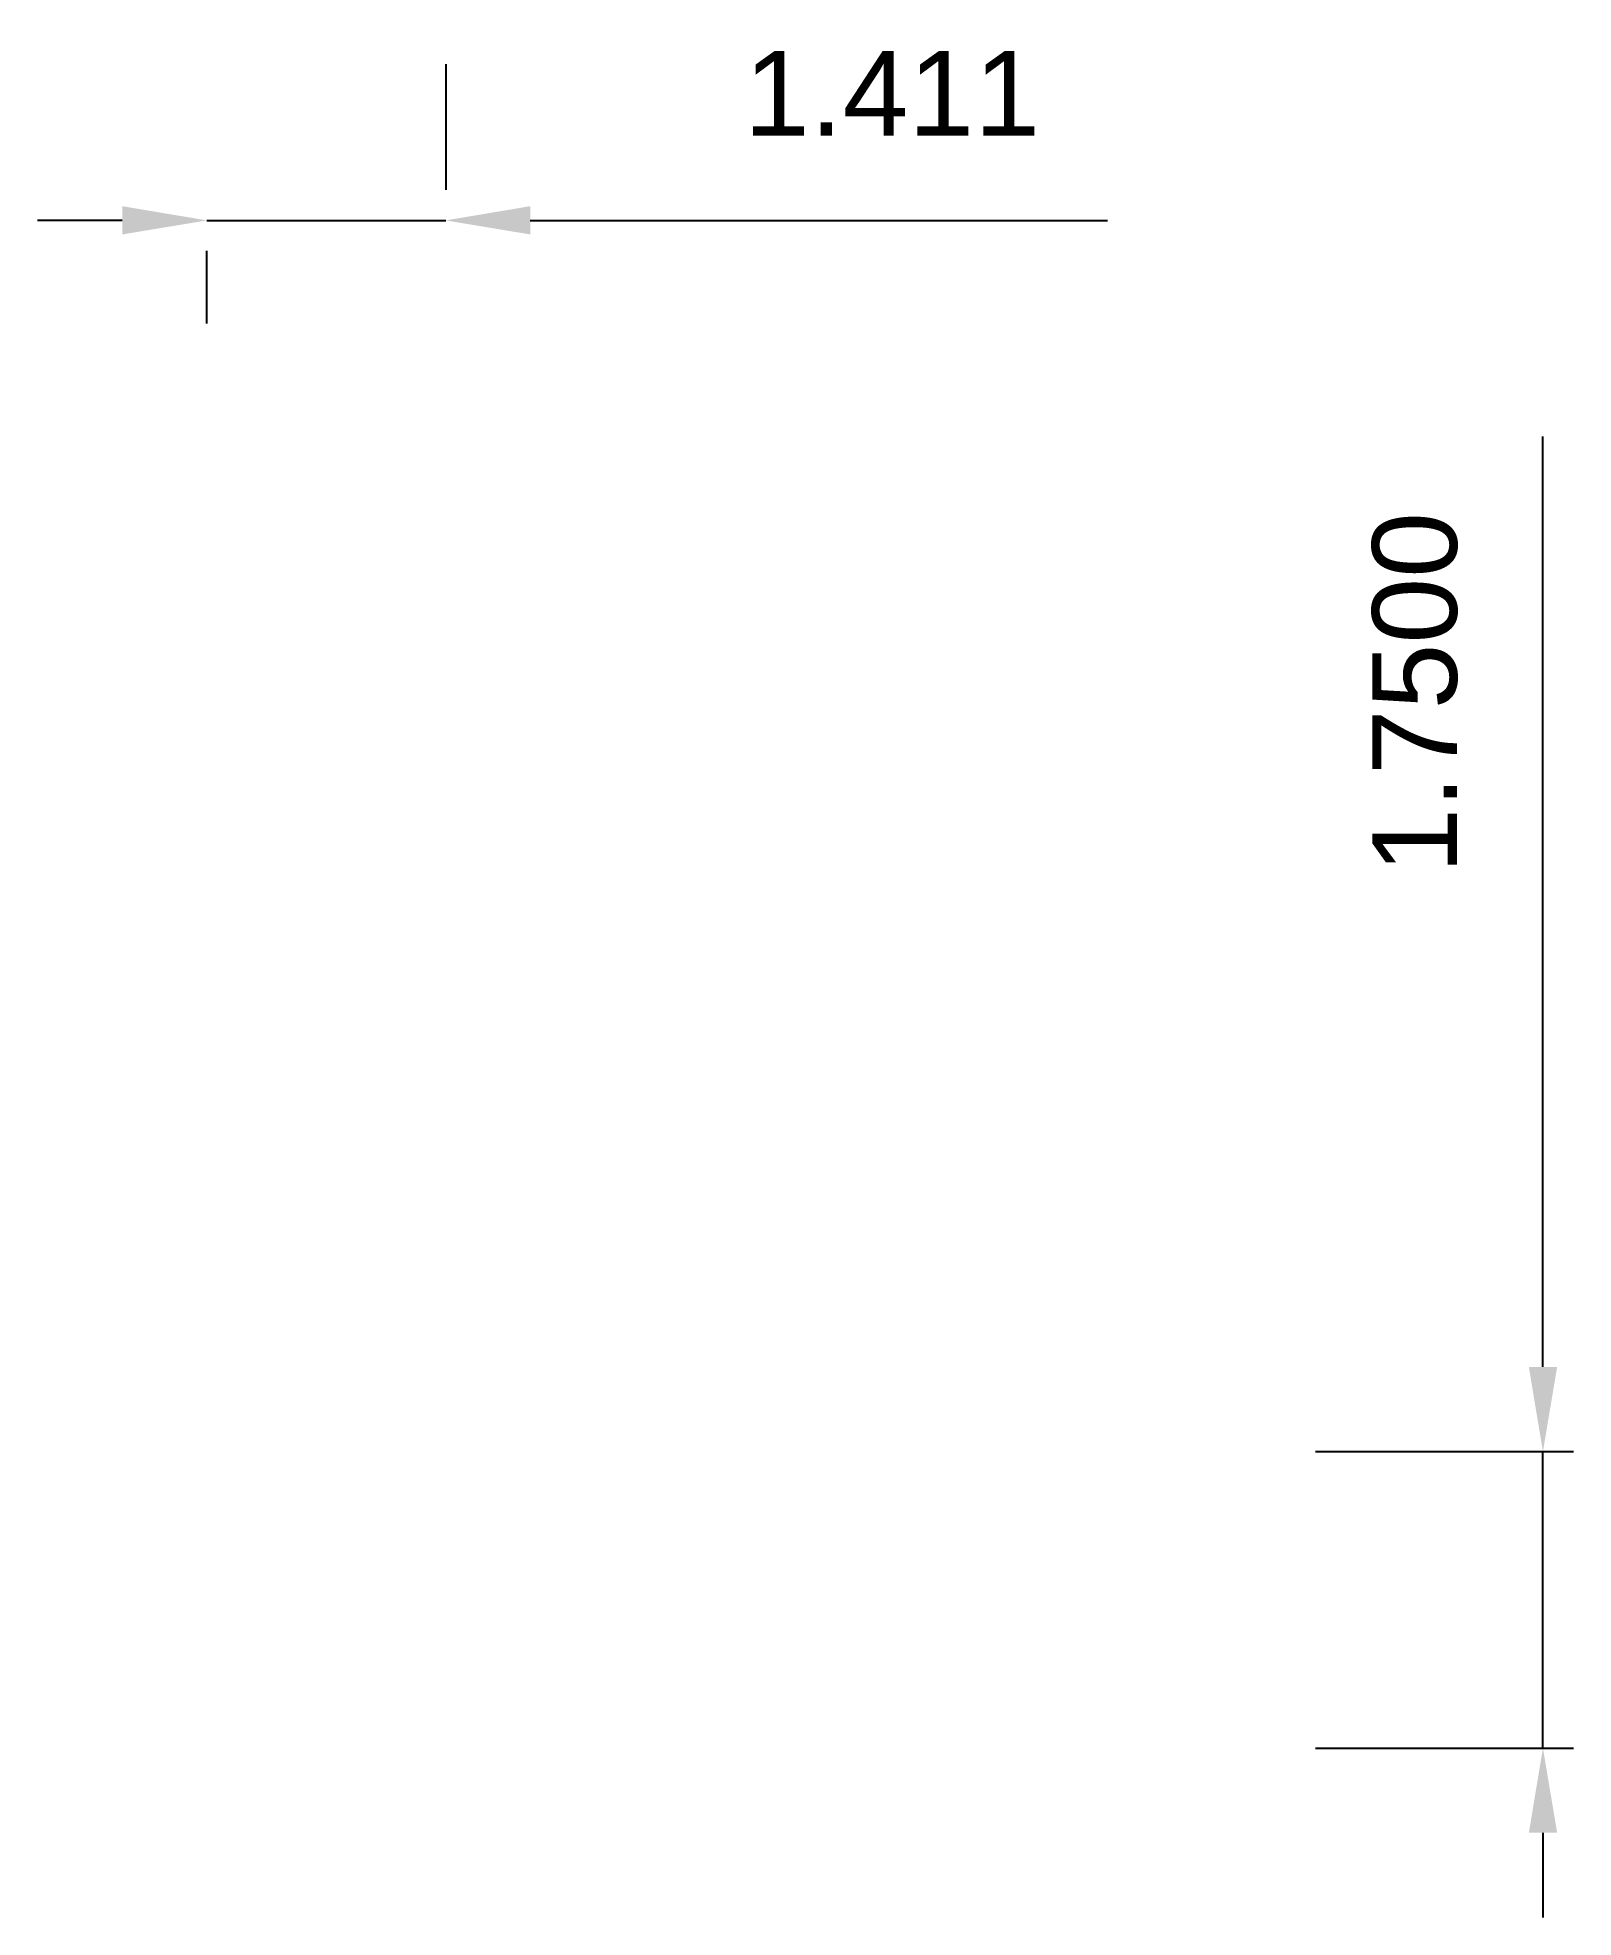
# Model space of a CAD drawing. Header units: inches. Extents: x 0.4 to 9.5, y 3.9 to 15.
import ezdxf

# ---------------------------------------------------------------- set-up
doc = ezdxf.new("R2010")
doc.units = ezdxf.units.IN
doc.styles.get("Standard").update_dxf_attribs({"font": 'arial.ttf'})
doc.dimstyles.new('RadioStack_annotation_style', dxfattribs={"dimtxt": 3, "dimasz": 3, "dimexe": 0.18, "dimexo": 1, "dimgap": 2, "dimtad": 1, "dimdec": 1, "dimdsep": 46, "dimtxsty": 'Standard', "dimcen": 2.5, "dimclrd": 256, "dimadec": 0, "dimazin": 0, "dimtfac": 1, "dimtdec": 1, "dimtmove": 0, "dimatfit": 3, "dimfxl": 1, "dimarcsym": 0})

# ---------------------------------------------------------------- blocks, each defined once
blk = doc.blocks.new('*D37')
at = {"lineweight": -2, "transparency": 16777216}
for p, q in [((9.343, 7.15), (9.343, 12.644)), ((9.343, 4.9), (9.343, 6.65)), ((9.343, 4.4), (9.343, 3.9))]:
    blk.add_line(p, q, dxfattribs=at)
at = {"color": 0, "lineweight": -2, "transparency": 16777216}
for p, q in [((8, 6.65), (9.523, 6.65)), ((8, 4.9), (9.523, 4.9))]:
    blk.add_line(p, q, dxfattribs=at)
at = {"lineweight": -3, "transparency": 16777216}
for points in [[(9.26, 7.15), (9.427, 7.15), (9.343, 6.65)], [(9.26, 4.4), (9.427, 4.4), (9.343, 4.9)]]:
    blk.add_solid(points, dxfattribs=at)
at = {"layer": 'Defpoints', "color": 0, "lineweight": -3, "transparency": 16777216}
for p in [(7, 6.65), (7, 4.9), (9.343, 4.9)]:
    blk.add_point(p, dxfattribs=at)
at = {"color": 0, "lineweight": -3, "transparency": 16777216, "insert": (8.588, 11.13), "char_height": 0.5, "attachment_point": 5, "rotation": 90}
blk.add_mtext('1.7500', dxfattribs=at)
blk = doc.blocks.new('*D38')
at = {"color": 0, "lineweight": -2, "transparency": 16777216}
for p, q in [((2.861, 14.843), (2.861, 14.1)), ((1.45, 13.311), (1.45, 13.74))]:
    blk.add_line(p, q, dxfattribs=at)
at = {"lineweight": -2, "transparency": 16777216}
for p, q in [((0.95, 13.92), (0.45, 13.92)), ((1.45, 13.92), (2.861, 13.92)), ((3.361, 13.92), (6.77, 13.92))]:
    blk.add_line(p, q, dxfattribs=at)
at = {"lineweight": -3, "transparency": 16777216}
for points in [[(0.95, 14.004), (0.95, 13.837), (1.45, 13.92)], [(3.361, 14.004), (3.361, 13.837), (2.861, 13.92)]]:
    blk.add_solid(points, dxfattribs=at)
at = {"layer": 'Defpoints', "color": 0, "lineweight": -3, "transparency": 16777216}
for p in [(1.45, 14.311), (2.861, 13.92), (2.861, 13.843)]:
    blk.add_point(p, dxfattribs=at)
at = {"color": 0, "lineweight": -3, "transparency": 16777216, "insert": (5.498, 14.671), "char_height": 0.5, "attachment_point": 5}
blk.add_mtext('1.411', dxfattribs=at)

msp = doc.modelspace()

# ---------------------------------------------------------------- dimensions: what is measured, and where the dimension line sits
at = {"lineweight": -3}
dim = msp.add_linear_dim(base=(2.86097, 13.92029), p1=(1.44999, 14.31055), p2=(2.86097, 13.84283), dimstyle='RadioStack_annotation_style', override={"dimtxt": 0.5, "dimasz": 0.5, "dimgap": 0.5, "dimdec": 3, "dimzin": 0}, dxfattribs=at)
dim.commit()
dim.dimension.update_dxf_attribs({"geometry": '*D38', "text_midpoint": (5.49812, 13.92029), "dimtype": 160})
dim = msp.add_linear_dim(base=(9.34321, 4.9), p1=(7, 6.65), p2=(7, 4.9), angle=90, dimstyle='RadioStack_annotation_style', override={"dimtxt": 0.5, "dimasz": 0.5, "dimgap": 0.5, "dimdec": 4, "dimzin": 0}, dxfattribs=at)
dim.commit()
dim.dimension.update_dxf_attribs({"geometry": '*D37', "text_midpoint": (9.34321, 11.13018), "dimtype": 160})

doc.saveas('drawing.dxf')
